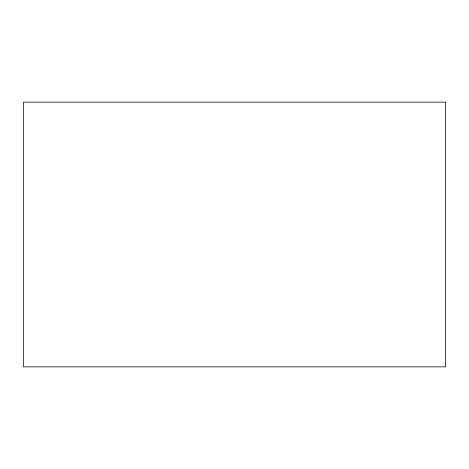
<?xml version="1.0" encoding="UTF-8"?>
<svg xmlns="http://www.w3.org/2000/svg" width="469" height="469" viewBox="0 0 469 469"><rect width="100%" height="100%" fill="white"/><g stroke="black" fill="none" stroke-linecap="round" stroke-linejoin="round"><path stroke-width="0.7" d="M445.55 102.148L23.45 102.148L23.45 366.852L445.55 366.852L445.55 102.148"/></g></svg>
